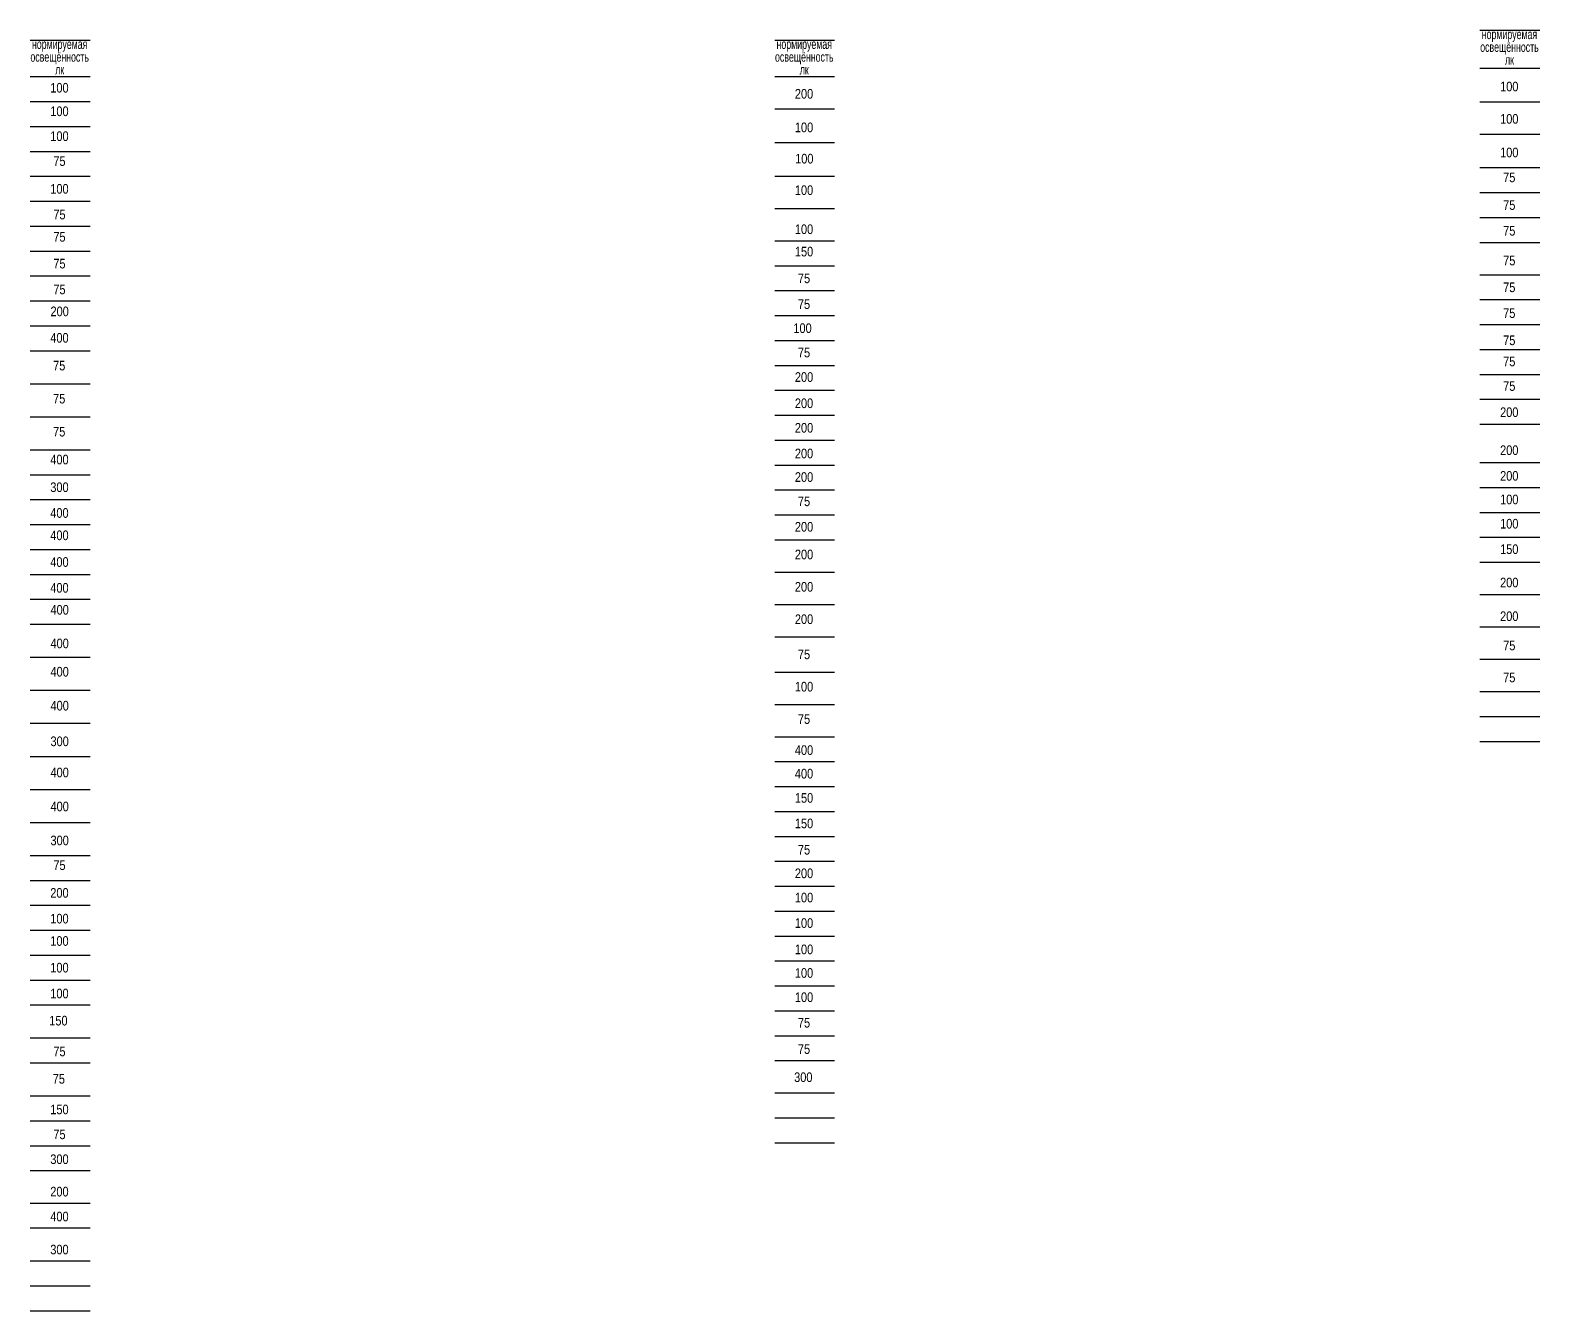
# Model space of a CAD drawing. Header units: millimetres. Extents: x -500444 to 437433, y -1435259 to 1593622.
# Drawn here: x -302748 to -263371, y -1435259 to -1401846 of the extents above; entities that cross this region are included whole.
import ezdxf
from ezdxf.enums import TextEntityAlignment as Align

# ---------------------------------------------------------------- set-up
doc = ezdxf.new("R2010")
doc.units = ezdxf.units.MM
doc.layers.add('Освещение', color=5, linetype='Continuous', lineweight=30)
doc.layers.add('ЭТО быт', color=5, linetype='Continuous', lineweight=40)
doc.styles.add('Arial Narrow_6', font='ARIALN.TTF', dxfattribs={"height": 193.245432})

msp = doc.modelspace()

# ---------------------------------------------------------------- linework, layer by layer
at = {"layer": 'ЭТО быт', "color": 7, "lineweight": 25, "ltscale": 100}
for p, q in [((-302748, -1402103), (-301188, -1402103)), ((-283326, -1402103), (-281766, -1402103)), ((-264931, -1401846), (-263371, -1401846)), ((-264931, -1402836), (-263371, -1402836)), ((-302748, -1403058), (-301188, -1403058)), ((-283326, -1403057), (-281766, -1403057)), ((-302748, -1403708), (-301188, -1403708)), ((-264931, -1403712), (-263371, -1403712)), ((-283326, -1403902), (-281766, -1403902)), ((-302748, -1404358), (-301188, -1404358)), ((-264931, -1404556), (-263371, -1404556)), ((-283326, -1404777), (-281766, -1404777)), ((-302748, -1405008), (-301188, -1405008)), ((-302748, -1405658), (-301188, -1405658)), ((-283326, -1405653), (-281766, -1405653)), ((-264931, -1405432), (-263371, -1405432)), ((-264931, -1406082), (-263371, -1406082)), ((-302748, -1406308), (-301188, -1406308)), ((-283326, -1406497), (-281766, -1406497)), ((-302748, -1406958), (-301188, -1406958)), ((-264931, -1406732), (-263371, -1406732)), ((-283326, -1407342), (-281766, -1407342)), ((-302748, -1407608), (-301188, -1407608)), ((-264931, -1407382), (-263371, -1407382)), ((-283326, -1407992), (-281766, -1407992)), ((-302748, -1408258), (-301188, -1408258)), ((-264931, -1408226), (-263371, -1408226)), ((-302748, -1408908), (-301188, -1408908)), ((-283326, -1408642), (-281766, -1408642)), ((-264931, -1408876), (-263371, -1408876)), ((-283326, -1409292), (-281766, -1409292)), ((-302748, -1409558), (-301188, -1409558)), ((-264931, -1409526), (-263371, -1409526)), ((-283326, -1409942), (-281766, -1409942)), ((-302748, -1410208), (-301188, -1410208)), ((-264931, -1410176), (-263371, -1410176)), ((-283326, -1410592), (-281766, -1410592)), ((-264931, -1410826), (-263371, -1410826)), ((-302748, -1411070), (-301188, -1411070)), ((-283326, -1411242), (-281766, -1411242)), ((-264931, -1411476), (-263371, -1411476)), ((-302748, -1411932), (-301188, -1411932)), ((-283326, -1411892), (-281766, -1411892)), ((-264931, -1412126), (-263371, -1412126)), ((-302748, -1412794), (-301188, -1412794)), ((-283326, -1412542), (-281766, -1412542)), ((-283326, -1413192), (-281766, -1413192)), ((-264931, -1413126), (-263371, -1413126)), ((-302748, -1413444), (-301188, -1413444)), ((-283326, -1413842), (-281766, -1413842)), ((-264931, -1413776), (-263371, -1413776)), ((-302748, -1414094), (-301188, -1414094)), ((-264931, -1414426), (-263371, -1414426)), ((-302748, -1414744), (-301188, -1414744)), ((-283326, -1414492), (-281766, -1414492)), ((-283326, -1415142), (-281766, -1415142)), ((-264931, -1415076), (-263371, -1415076)), ((-302748, -1415394), (-301188, -1415394)), ((-283326, -1415986), (-281766, -1415986)), ((-264931, -1415726), (-263371, -1415726)), ((-302748, -1416044), (-301188, -1416044)), ((-302748, -1416694), (-301188, -1416694)), ((-264931, -1416571), (-263371, -1416571)), ((-283326, -1416830), (-281766, -1416830)), ((-302748, -1417344), (-301188, -1417344)), ((-264931, -1417415), (-263371, -1417415)), ((-283326, -1417675), (-281766, -1417675)), ((-302748, -1418206), (-301188, -1418206)), ((-264931, -1418260), (-263371, -1418260)), ((-283326, -1418592), (-281766, -1418592)), ((-302748, -1419068), (-301188, -1419068)), ((-264931, -1419104), (-263371, -1419104)), ((-283326, -1419436), (-281766, -1419436)), ((-302748, -1419930), (-301188, -1419930)), ((-264931, -1419754), (-263371, -1419754)), ((-283326, -1420281), (-281766, -1420281)), ((-264931, -1420404), (-263371, -1420404)), ((-302748, -1420792), (-301188, -1420792)), ((-283326, -1420931), (-281766, -1420931)), ((-302748, -1421654), (-301188, -1421654)), ((-283326, -1421581), (-281766, -1421581)), ((-283326, -1422231), (-281766, -1422231)), ((-302748, -1422516), (-301188, -1422516)), ((-283326, -1422881), (-281766, -1422881)), ((-302748, -1423378), (-301188, -1423378)), ((-283326, -1423531), (-281766, -1423531)), ((-302748, -1424028), (-301188, -1424028)), ((-283326, -1424181), (-281766, -1424181)), ((-302748, -1424678), (-301188, -1424678)), ((-283326, -1424831), (-281766, -1424831)), ((-302748, -1425328), (-301188, -1425328)), ((-283326, -1425481), (-281766, -1425481)), ((-302748, -1425978), (-301188, -1425978)), ((-283326, -1426131), (-281766, -1426131)), ((-302748, -1426628), (-301188, -1426628)), ((-283326, -1426781), (-281766, -1426781)), ((-302748, -1427278), (-301188, -1427278)), ((-283326, -1427431), (-281766, -1427431)), ((-302748, -1428140), (-301188, -1428140)), ((-283326, -1428081), (-281766, -1428081)), ((-302748, -1428790), (-301188, -1428790)), ((-283326, -1428731), (-281766, -1428731)), ((-302748, -1429652), (-301188, -1429652)), ((-283326, -1429575), (-281766, -1429575)), ((-302748, -1430302), (-301188, -1430302)), ((-283326, -1430225), (-281766, -1430225)), ((-302748, -1430952), (-301188, -1430952)), ((-283326, -1430875), (-281766, -1430875)), ((-283326, -1430875), (-281766, -1430875)), ((-302748, -1431602), (-301188, -1431602)), ((-302748, -1432447), (-301188, -1432447)), ((-302748, -1433097), (-301188, -1433097)), ((-302748, -1433959), (-301188, -1433959)), ((-302748, -1434609), (-301188, -1434609)), ((-302748, -1435259), (-301188, -1435259))]:
    msp.add_line(p, q, dxfattribs=at)

# ---------------------------------------------------------------- texts
at = {"layer": 'Освещение', "color": 0, "style": 'Arial Narrow_6'}
for s, p in [('100', (-301985, -1403473)), ('200', (-282563, -1403631)), ('100', (-264167, -1403441)), ('100', (-301985, -1404087)), ('100', (-264167, -1404286)), ('100', (-301985, -1404737)), ('100', (-282563, -1404507)), ('100', (-264167, -1405161)), ('75', (-301985, -1405387)), ('100', (-282556, -1405324)), ('75', (-264167, -1405811)), ('100', (-301985, -1406110)), ('100', (-282563, -1406145)), ('75', (-301985, -1406781)), ('75', (-264167, -1406534)), ('100', (-282563, -1407165)), ('75', (-264167, -1407205)), ('75', (-301985, -1407364)), ('150', (-282563, -1407748)), ('75', (-264167, -1407982)), ('75', (-301985, -1408061)), ('75', (-301985, -1408735)), ('75', (-282563, -1408445)), ('75', (-264167, -1408679)), ('75', (-282563, -1409119)), ('200', (-301980, -1409308)), ('75', (-264167, -1409353)), ('100', (-282602, -1409746)), ('400', (-301985, -1409997)), ('75', (-264167, -1410062)), ('75', (-301991, -1410722)), ('75', (-282563, -1410381)), ('75', (-264167, -1410615)), ('200', (-282563, -1411021)), ('75', (-264167, -1411255)), ('75', (-301991, -1411584)), ('200', (-282563, -1411705)), ('200', (-264167, -1411939)), ('75', (-301991, -1412446)), ('200', (-282563, -1412345)), ('200', (-282563, -1413015)), ('200', (-264167, -1412930)), ('400', (-301985, -1413174)), ('300', (-301985, -1413896)), ('200', (-282563, -1413630)), ('200', (-264167, -1413600)), ('75', (-282563, -1414263)), ('100', (-264167, -1414214)), ('400', (-301985, -1414567)), ('200', (-282563, -1414928)), ('100', (-264167, -1414848)), ('400', (-301985, -1415150)), ('400', (-301985, -1415847)), ('200', (-282563, -1415650)), ('150', (-264167, -1415513)), ('400', (-301985, -1416521)), ('200', (-282563, -1416494)), ('200', (-264167, -1416382)), ('400', (-301980, -1417094)), ('200', (-282563, -1417339)), ('200', (-264167, -1417261)), ('400', (-301980, -1417971)), ('75', (-264167, -1418026)), ('75', (-282563, -1418256)), ('400', (-301980, -1418710)), ('75', (-264167, -1418860)), ('100', (-282563, -1419100)), ('400', (-301980, -1419596)), ('75', (-282563, -1419945)), ('300', (-301980, -1420525)), ('400', (-282563, -1420754)), ('400', (-301980, -1421338)), ('400', (-282563, -1421369)), ('150', (-282563, -1422002)), ('400', (-301980, -1422225)), ('150', (-282563, -1422667)), ('300', (-301980, -1423111)), ('75', (-282563, -1423354)), ('75', (-301985, -1423758)), ('200', (-282563, -1423969)), ('200', (-301985, -1424480)), ('100', (-282563, -1424602)), ('100', (-301985, -1425152)), ('100', (-282563, -1425267)), ('100', (-301985, -1425735)), ('100', (-282563, -1425954)), ('100', (-301985, -1426431)), ('100', (-282563, -1426569)), ('100', (-301985, -1427105)), ('100', (-282563, -1427202)), ('150', (-302012, -1427813)), ('75', (-282563, -1427867)), ('75', (-301985, -1428617)), ('75', (-282563, -1428554)), ('75', (-302001, -1429332)), ('300', (-282582, -1429289)), ('150', (-301985, -1430129)), ('75', (-301985, -1430779)), ('300', (-301985, -1431429)), ('200', (-301985, -1432274)), ('400', (-301985, -1432924)), ('300', (-301985, -1433786))]:
    msp.add_text(s, height=250, dxfattribs=at).set_placement(p, align=Align.CENTER)
at = {"layer": 'Освещение', "color": 7, "lineweight": 25, "char_height": 250, "width": 2198.16, "attachment_point": 1, "style": 'Arial Narrow_6'}
for insert in [(-303078, -1402085), (-283656, -1402085), (-265261, -1401828)]:
    msp.add_mtext('\\pxsm0.8,qc;{\\W0.8;\\C0;нормируемая\\Pосвещённость\\Pлк}', dxfattribs=dict(at, insert=insert))

doc.saveas('drawing.dxf')
